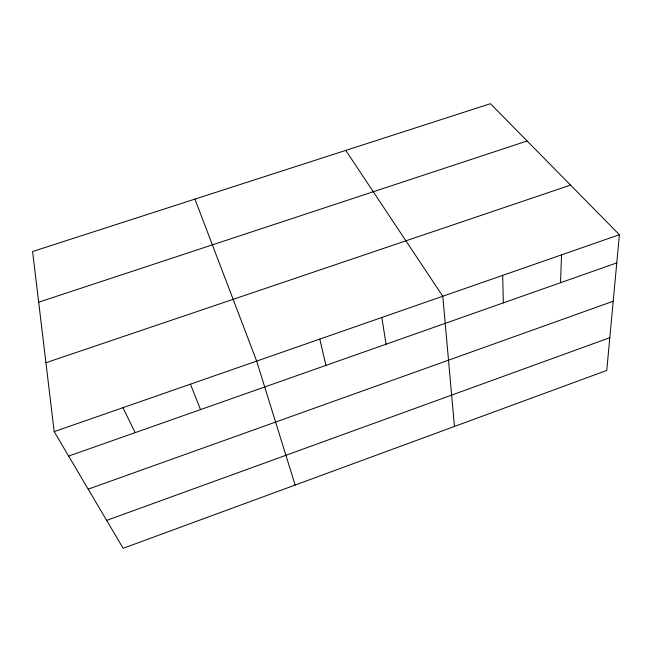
<?xml version="1.0" encoding="UTF-8"?>
<svg xmlns="http://www.w3.org/2000/svg" width="652" height="652" viewBox="0 0 652 652"><rect width="100%" height="100%" fill="white"/><g stroke="black" fill="none" stroke-linecap="round" stroke-linejoin="round"><path stroke-width="0.98" d="M560.533 282.715L561.535 254.883M619.4 234.72L606.759 370.434L123.138 548.308L54.189 431.64L32.6 251.517L490.426 103.692L619.4 234.72L54.189 431.64M106.643 520.394L609.807 337.687M88.183 489.155L613.206 301.232M68.631 456.082L616.776 262.895M45.933 362.732L570.541 185.086M38.672 302.194L527.134 140.979M345.78 150.4L442.773 296.261L454.452 426.449M122.951 407.687L135.176 432.626M190.433 384.175L200.523 409.595M194.932 199.105L256.668 361.094L295.136 485.047M319.806 339.097L325.902 365.405M381.827 317.491L386.065 344.207M502.668 275.388L503.352 302.87"/></g></svg>
